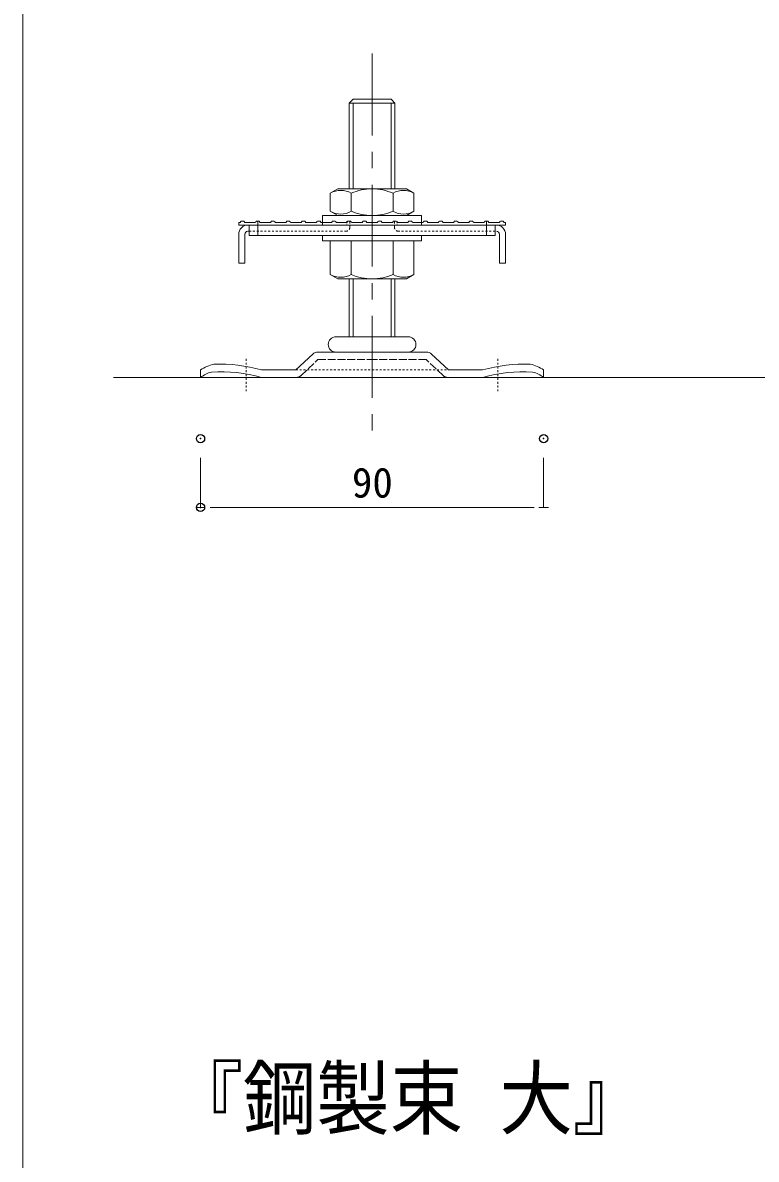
# Model space of a CAD drawing. Units: millimetres, scale not verified. Extents: x -849 to 851, y -136 to 149.
# Drawn here: x 226.2 to 264.7, y 10 to 69.6 of the extents above; entities that cross this region are included whole.
import ezdxf
from ezdxf.enums import TextEntityAlignment as Align

# ---------------------------------------------------------------- set-up
doc = ezdxf.new("R2010")
doc.units = ezdxf.units.MM
doc.header["$LTSCALE"] = 0.86
doc.header["$PDMODE"] = 32
doc.header["$PDSIZE"] = 0.43
for name, pattern in [('CHAIN1', [8, 5, -1, 1, -1]), ('DASHED1', [1.8, 1.2, -0.6]), ('LONG_DASHED2', [13, 12, -1])]:
    doc.linetypes.add(name, pattern=pattern)
for name, color, linetype, lineweight in [('0-0_一般', 4, 'Continuous', 9), ('0-1_A10_通り芯寸法', 1, 'Continuous', 9), ('0-2_0', 2, 'Continuous', 9), ('0-4_外形線2', 2, 'CHAIN1', 9)]:
    doc.layers.add(name, color=color, linetype=linetype, lineweight=lineweight)
doc.layers.add('0-3_DEFPOINTS', color=7, linetype='Continuous')
doc.styles.add('ＭＳ ゴシック', font='')
doc.styles.get('ＭＳ ゴシック').set_extended_font_data('MS Gothic')

# ---------------------------------------------------------------- blocks, each defined once
blk = doc.blocks.new('グループ-207-1')
at = {"layer": '0-0_一般', "linetype": 'DASHED1'}
for p, q in [((14171.37, -45250.72), (14171.37, -45207.22)), ((14501.37, -45250.72), (14501.37, -45207.22))]:
    blk.add_line(p, q, dxfattribs=at)
at = {"layer": '0-2_0', "color": 4}
for p, q in [((14288.87, -45179.22), (14336.37, -45179.22)), ((14383.87, -45179.22), (14336.37, -45179.22)), ((14265.33, -45199.22), (14336.37, -45199.22)), ((14288.87, -45199.22), (14336.37, -45199.22)), ((14383.87, -45199.22), (14336.37, -45199.22)), ((14407.4, -45199.22), (14336.37, -45199.22)), ((14236.37, -45222.72), (14258.48, -45201.93)), ((14436.37, -45222.72), (14414.25, -45201.93)), ((14111.37, -45232.72), (14111.37, -45222.72)), ((14191.37, -45222.72), (14236.37, -45222.72)), ((14481.37, -45222.72), (14436.37, -45222.72)), ((14561.37, -45232.72), (14561.37, -45222.72)), ((14111.37, -45232.72), (14191.37, -45232.72)), ((14191.37, -45232.72), (14336.37, -45232.72)), ((14481.37, -45232.72), (14336.37, -45232.72)), ((14561.37, -45232.72), (14481.37, -45232.72))]:
    blk.add_line(p, q, dxfattribs=at)
at = {"layer": '0-2_0', "color": 4, "linetype": 'LONG_DASHED2'}
for p, q in [((14243.22, -45230.01), (14265.33, -45209.22)), ((14265.33, -45209.22), (14336.37, -45209.22)), ((14407.4, -45209.22), (14336.37, -45209.22)), ((14429.52, -45230.01), (14407.4, -45209.22))]:
    blk.add_line(p, q, dxfattribs=at)
at = {"layer": '0-2_0', "color": 4, "linetype": 'DASHED1'}
blk.add_line((14236.37, -45222.72), (14436.37, -45222.72), dxfattribs=at)
at = {"layer": '0-2_0', "color": 4}
for centre, radius, start, end in [((14288.87, -45189.22), 10, 90, 180), ((14383.87, -45189.22), 10, 0, 90), ((14265.33, -45209.22), 10, 90, 133.22853), ((14288.87, -45189.22), 10, 180, 270), ((14383.87, -45189.22), 10, 270, 0), ((14407.4, -45209.22), 10, 46.77147, 90), ((14139.42, -45264.11), 50, 102.09637, 124.12695), ((14136.59, -45415.07), 200, 74.1055, 92.19297), ((14536.14, -45415.07), 200, 87.80703, 105.8945), ((14533.32, -45264.11), 50, 55.87305, 77.90363), ((14136.16, -45264.11), 40, 104.94806, 128.30284), ((14138.01, -45415.07), 190, 73.68982, 93.67123), ((14534.73, -45415.07), 190, 86.32877, 106.31018), ((14536.57, -45264.11), 40, 51.69716, 75.05194)]:
    blk.add_arc(centre, radius, start, end, dxfattribs=at)
at = {"layer": '0-2_0', "color": 4, "linetype": 'LONG_DASHED2'}
for centre, start, end in [((14236.37, -45222.72), 270, 313.22853), ((14436.37, -45222.72), 226.77147, 270)]:
    blk.add_arc(centre, 10, start, end, dxfattribs=at)
blk = doc.blocks.new('グループ-208-1')
at = {"layer": '0-0_一般'}
for p, q in [((14161.37, -45029.22), (14161.37, -45032.72)), ((14163.12, -45029.22), (14161.37, -45029.22)), ((14161.37, -45032.72), (14511.37, -45032.72)), ((14164.62, -45027.72), (14168.12, -45027.72)), ((14169.62, -45029.22), (14183.12, -45029.22)), ((14175.11, -45032.72), (14175.11, -45046.47)), ((14184.62, -45027.72), (14188.12, -45027.72)), ((14186.37, -45046.47), (14186.37, -45027.72)), ((14189.62, -45029.22), (14203.12, -45029.22)), ((14204.62, -45027.72), (14208.12, -45027.72)), ((14209.62, -45029.22), (14223.12, -45029.22)), ((14224.62, -45027.72), (14228.12, -45027.72)), ((14229.62, -45029.22), (14243.12, -45029.22)), ((14244.62, -45027.72), (14248.12, -45027.72)), ((14249.62, -45029.22), (14263.12, -45029.22)), ((14264.62, -45027.72), (14268.12, -45027.72)), ((14269.62, -45029.22), (14283.12, -45029.22)), ((14284.62, -45027.72), (14288.12, -45027.72)), ((14289.62, -45029.22), (14303.12, -45029.22)), ((14304.62, -45027.72), (14308.12, -45027.72)), ((14309.62, -45029.22), (14323.12, -45029.22)), ((14324.62, -45027.72), (14328.12, -45027.72)), ((14329.62, -45029.22), (14336.37, -45029.22)), ((14343.12, -45029.22), (14336.37, -45029.22)), ((14348.12, -45027.72), (14344.62, -45027.72)), ((14363.12, -45029.22), (14349.62, -45029.22)), ((14368.12, -45027.72), (14364.62, -45027.72)), ((14383.12, -45029.22), (14369.62, -45029.22)), ((14388.12, -45027.72), (14384.62, -45027.72)), ((14403.12, -45029.22), (14389.62, -45029.22)), ((14408.12, -45027.72), (14404.62, -45027.72)), ((14423.12, -45029.22), (14409.62, -45029.22)), ((14428.12, -45027.72), (14424.62, -45027.72)), ((14443.12, -45029.22), (14429.62, -45029.22)), ((14448.12, -45027.72), (14444.62, -45027.72)), ((14463.12, -45029.22), (14449.62, -45029.22)), ((14468.12, -45027.72), (14464.62, -45027.72)), ((14483.12, -45029.22), (14469.62, -45029.22)), ((14488.12, -45027.72), (14484.62, -45027.72)), ((14486.37, -45046.47), (14486.37, -45027.72)), ((14503.12, -45029.22), (14489.62, -45029.22)), ((14497.62, -45032.72), (14497.62, -45046.47)), ((14508.12, -45027.72), (14504.62, -45027.72)), ((14509.62, -45029.22), (14511.37, -45029.22)), ((14509.87, -45029.22), (14511.37, -45029.22)), ((14511.37, -45032.72), (14511.37, -45029.22)), ((14175.11, -45046.47), (14497.62, -45046.47))]:
    blk.add_line(p, q, dxfattribs=at)
for centre, start, end in [((14163.12, -45028.47), 270, 0), ((14164.62, -45028.47), 90, 180), ((14168.12, -45028.47), 0, 90), ((14169.62, -45028.47), 180, 270), ((14183.12, -45028.47), 270, 0), ((14184.62, -45028.47), 90, 180), ((14188.12, -45028.47), 0, 90), ((14189.62, -45028.47), 180, 270), ((14203.12, -45028.47), 270, 0), ((14204.62, -45028.47), 90, 180), ((14208.12, -45028.47), 0, 90), ((14209.62, -45028.47), 180, 270), ((14223.12, -45028.47), 270, 0), ((14224.62, -45028.47), 90, 180), ((14228.12, -45028.47), 0, 90), ((14229.62, -45028.47), 180, 270), ((14243.12, -45028.47), 270, 0), ((14244.62, -45028.47), 90, 180), ((14248.12, -45028.47), 0, 90), ((14249.62, -45028.47), 180, 270), ((14263.12, -45028.47), 270, 0), ((14264.62, -45028.47), 90, 180), ((14268.12, -45028.47), 0, 90), ((14269.62, -45028.47), 180, 270), ((14283.12, -45028.47), 270, 0), ((14284.62, -45028.47), 90, 180), ((14288.12, -45028.47), 0, 90), ((14289.62, -45028.47), 180, 270), ((14303.12, -45028.47), 270, 0), ((14304.62, -45028.47), 90, 180), ((14308.12, -45028.47), 0, 90), ((14309.62, -45028.47), 180, 270), ((14323.12, -45028.47), 270, 0), ((14324.62, -45028.47), 90, 180), ((14328.12, -45028.47), 0, 90), ((14329.62, -45028.47), 180, 270), ((14343.12, -45028.47), 270, 0), ((14344.62, -45028.47), 90, 180), ((14348.12, -45028.47), 0, 90), ((14349.62, -45028.47), 180, 270), ((14363.12, -45028.47), 270, 0), ((14364.62, -45028.47), 90, 180), ((14368.12, -45028.47), 0, 90), ((14369.62, -45028.47), 180, 270), ((14383.12, -45028.47), 270, 0), ((14384.62, -45028.47), 90, 180), ((14388.12, -45028.47), 0, 90), ((14389.62, -45028.47), 180, 270), ((14403.12, -45028.47), 270, 0), ((14404.62, -45028.47), 90, 180), ((14408.12, -45028.47), 0, 90), ((14409.62, -45028.47), 180, 270), ((14423.12, -45028.47), 270, 0), ((14424.62, -45028.47), 90, 180), ((14428.12, -45028.47), 0, 90), ((14429.62, -45028.47), 180, 270), ((14443.12, -45028.47), 270, 0), ((14444.62, -45028.47), 90, 180), ((14448.12, -45028.47), 0, 90), ((14449.62, -45028.47), 180, 270), ((14463.12, -45028.47), 270, 0), ((14464.62, -45028.47), 90, 180), ((14468.12, -45028.47), 0, 90), ((14469.62, -45028.47), 180, 270), ((14483.12, -45028.47), 270, 0), ((14484.62, -45028.47), 90, 180), ((14488.12, -45028.47), 0, 90), ((14489.62, -45028.47), 180, 270), ((14503.12, -45028.47), 270, 0), ((14504.62, -45028.47), 90, 180), ((14508.12, -45028.47), 0, 90), ((14509.62, -45028.47), 180, 270)]:
    blk.add_arc(centre, 0.75, start, end, dxfattribs=at)
blk = doc.blocks.new('グループ-209-1')
at = {"layer": '0-0_一般', "linetype": 'DASHED1'}
for p, q in [((14302.62, -45032.72), (14173.37, -45032.72)), ((14303.37, -45027.72), (14303.37, -45031.97)), ((14307.12, -45035.72), (14307.12, -45027.72)), ((14175.11, -45040.72), (14302.12, -45040.72))]:
    blk.add_line(p, q, dxfattribs=at)
at = {"layer": '0-0_一般'}
for p, q in [((14161.37, -45044.72), (14161.37, -45082.72)), ((14169.37, -45082.72), (14169.37, -45044.72)), ((14161.37, -45082.72), (14169.37, -45082.72))]:
    blk.add_line(p, q, dxfattribs=at)
for radius in [12, 4]:
    blk.add_arc((14173.37, -45044.72), radius, 90, 180, dxfattribs=at)
at = {"layer": '0-0_一般', "linetype": 'DASHED1'}
for centre, radius in [((14302.12, -45035.72), 5), ((14302.62, -45031.97), 0.75)]:
    blk.add_arc(centre, radius, 270, 0, dxfattribs=at)
blk = doc.blocks.new('グループ-210-1')
at = {"layer": '0-0_一般', "linetype": 'DASHED1'}
for p, q in [((14365.62, -45035.72), (14365.62, -45027.72)), ((14369.37, -45027.72), (14369.37, -45031.97)), ((14370.12, -45032.72), (14499.37, -45032.72)), ((14497.62, -45040.72), (14370.62, -45040.72))]:
    blk.add_line(p, q, dxfattribs=at)
at = {"layer": '0-0_一般'}
for p, q in [((14503.37, -45082.72), (14503.37, -45044.72)), ((14511.37, -45044.72), (14511.37, -45082.72)), ((14511.37, -45082.72), (14503.37, -45082.72))]:
    blk.add_line(p, q, dxfattribs=at)
at = {"layer": '0-0_一般', "linetype": 'DASHED1'}
for centre, radius in [((14370.62, -45035.72), 5), ((14370.12, -45031.97), 0.75)]:
    blk.add_arc(centre, radius, 180, 270, dxfattribs=at)
at = {"layer": '0-0_一般'}
for radius in [12, 4]:
    blk.add_arc((14499.37, -45044.72), radius, 0, 90, dxfattribs=at)
blk = doc.blocks.new('グループ-211-1')
at = {"layer": '0-2_0', "color": 4}
for p, q in [((14271.37, -45053.22), (14271.37, -45046.47)), ((14401.37, -45046.47), (14401.37, -45053.22)), ((14401.37, -45053.22), (14271.37, -45053.22)), ((14281.52, -45053.22), (14281.52, -45097.53)), ((14391.21, -45053.22), (14281.52, -45053.22)), ((14308.94, -45053.22), (14308.94, -45097.53)), ((14363.79, -45053.22), (14363.79, -45097.53)), ((14391.21, -45053.22), (14391.21, -45097.53)), ((14281.52, -45097.53), (14291.37, -45103.22)), ((14381.37, -45103.22), (14291.37, -45103.22)), ((14391.21, -45097.53), (14381.37, -45103.22))]:
    blk.add_line(p, q, dxfattribs=at)
for centre, radius, start, end in [((14295.23, -45073.78), 27.42, 240.00001, 299.99999), ((14336.37, -45034.24), 68.98, 246.57346, 293.42654), ((14377.5, -45073.78), 27.42, 240.00001, 299.99999)]:
    blk.add_arc(centre, radius, start, end, dxfattribs=at)
blk = doc.blocks.new('_DOT')
at = {"layer": '0-2_0', "color": 7}
for p, q in [((-2.5, 0), (-5, 0)), ((-1.25, 0), (1.25, 0))]:
    blk.add_line(p, q, dxfattribs=at)

msp = doc.modelspace()

# ---------------------------------------------------------------- linework, layer by layer
at = {"layer": '0-0_一般', "color": 2, "linetype": 'CHAIN1'}
msp.add_line((244.5602, 67.9839), (244.5602, 47.9839), dxfattribs=at)
at = {"layer": '0-0_一般'}
for p, q in [((243.3602, 65.3839), (243.5602, 65.5839)), ((243.3602, 65.3839), (243.3602, 60.8839)), ((243.5602, 65.5839), (245.5602, 65.5839)), ((243.5602, 65.3839), (243.5602, 60.8839)), ((245.5602, 65.5839), (245.7602, 65.3839)), ((245.5602, 65.3839), (245.5602, 60.8839)), ((238.0402, 58.6639), (238.1099, 58.6639)), ((243.2102, 58.9839), (241.9602, 58.9839)), ((245.9102, 58.9839), (247.1602, 58.9839)), ((243.3602, 56.1639), (243.3602, 53.1239)), ((243.3602, 56.1639), (243.3602, 53.1239)), ((243.5602, 56.1639), (243.5602, 53.1239)), ((243.5602, 56.1639), (243.5602, 53.1239)), ((245.5602, 56.1639), (245.5602, 53.1239)), ((245.5602, 56.1639), (245.5602, 53.1239)), ((245.7602, 56.1639), (245.7602, 53.1239)), ((245.7602, 56.1639), (245.7602, 53.1239))]:
    msp.add_line(p, q, dxfattribs=at)
at = {"layer": '0-0_一般', "color": 5}
msp.add_lwpolyline([(226.2302, 136.5), (626.2302, 136.5), (626.2302, -123.5), (226.2302, -123.5)], close=True, dxfattribs=at)
at = {"layer": '0-0_一般'}
msp.add_lwpolyline([(243.3602, 65.3839), (245.7602, 65.3839), (245.7602, 60.8839)], dxfattribs=at)
at = {"layer": '0-1_A10_通り芯寸法'}
for p, q in [((235.5602, 46.7814), (235.5602, 44.1714)), ((253.5602, 46.7814), (253.5602, 44.1714)), ((252.5603, 44.1714), (236.5602, 44.1714))]:
    msp.add_line(p, q, dxfattribs=at)
at = {"layer": '0-2_0', "color": 4}
for p, q in [((243.4633, 59.7113), (243.4633, 60.6564)), ((245.6572, 59.7113), (245.6572, 60.6564)), ((241.9602, 59.4839), (241.9602, 58.9839)), ((244.5602, 59.4839), (241.9602, 59.4839)), ((244.5602, 59.4839), (247.1602, 59.4839)), ((247.1602, 59.4839), (247.1602, 58.9839))]:
    msp.add_line(p, q, dxfattribs=at)
for points in [[(242.3663, 60.6564), (242.7602, 60.8839), (244.5602, 60.8839), (246.3602, 60.8839), (246.7542, 60.6564), (246.7542, 59.7113), (246.3602, 59.4839), (244.5602, 59.4839), (242.7602, 59.4839), (242.3663, 59.7113)], [(242.3663, 60.6564), (242.7602, 60.8839), (244.5602, 60.8839), (246.3602, 60.8839), (246.7542, 60.6564), (246.7542, 59.7113), (246.3602, 59.4839), (244.5602, 59.4839), (242.7602, 59.4839), (242.3663, 59.7113)], [(247.1602, 59.4839), (241.9602, 59.4839), (241.9602, 58.9839), (247.1602, 58.9839)]]:
    msp.add_lwpolyline(points, close=True, dxfattribs=at)
for centre, radius, start, end in [((244.5602, 58.1247), 2.7591, 90, 113.42654), ((244.5602, 58.1247), 2.7591, 66.57346, 90), ((242.9148, 59.7064), 1.097, 60.00001, 119.99999), ((246.2057, 59.7064), 1.097, 60.00001, 119.99999), ((242.9148, 60.6613), 1.097, 240.00001, 299.99999), ((244.5602, 62.243), 2.7591, 246.57346, 270), ((244.5602, 62.243), 2.7591, 270, 293.42654), ((246.2057, 60.6613), 1.097, 240.00001, 299.99999)]:
    msp.add_arc(centre, radius, start, end, dxfattribs=at)
at = {"layer": '0-3_DEFPOINTS'}
for p in [(235.5602, 47.7814), (253.5602, 47.7814), (235.5602, 44.1714)]:
    msp.add_point(p, dxfattribs=at)
at = {"layer": '0-4_外形線2', "linetype": 'Continuous'}
msp.add_line((622.9881, 50.9839), (230.9881, 50.9839), dxfattribs=at)

# ---------------------------------------------------------------- block references
at = {"layer": '0-0_一般', "xscale": 0.04, "yscale": 0.04}
for name in ['グループ-208-1', 'グループ-209-1', 'グループ-210-1', 'グループ-211-1']:
    msp.add_blockref(name, (-328.8944, 1860.2927), dxfattribs=at)
at = {"layer": '0-1_A10_通り芯寸法', "xscale": 0.1999878, "yscale": 0.1999878, "rotation": 180}
msp.add_blockref('_DOT', (235.5602, 44.1714), dxfattribs=at)
at = {"layer": '0-1_A10_通り芯寸法', "xscale": 0.1999878, "yscale": 0.1999878}
msp.add_blockref('_DOT', (253.5602, 44.1714), dxfattribs=at)
at = {"layer": '0-4_外形線2', "xscale": 0.04, "yscale": 0.04}
msp.add_blockref('グループ-207-1', (-328.8944, 1860.2927), dxfattribs=at)

# ---------------------------------------------------------------- texts
at = {"layer": '0-0_一般', "color": 2, "style": 'ＭＳ ゴシック', "width": 0.9}
msp.add_text('『鋼製束 大』', height=3.134, dxfattribs=at).set_placement((233.9391, 10.665), align=Align.BOTTOM_LEFT)
at = {"layer": '0-1_A10_通り芯寸法', "style": 'ＭＳ ゴシック'}
msp.add_text('90', height=1.576, dxfattribs=at).set_placement((243.5027, 44.2139), align=Align.BOTTOM_LEFT)

doc.saveas('drawing.dxf')
